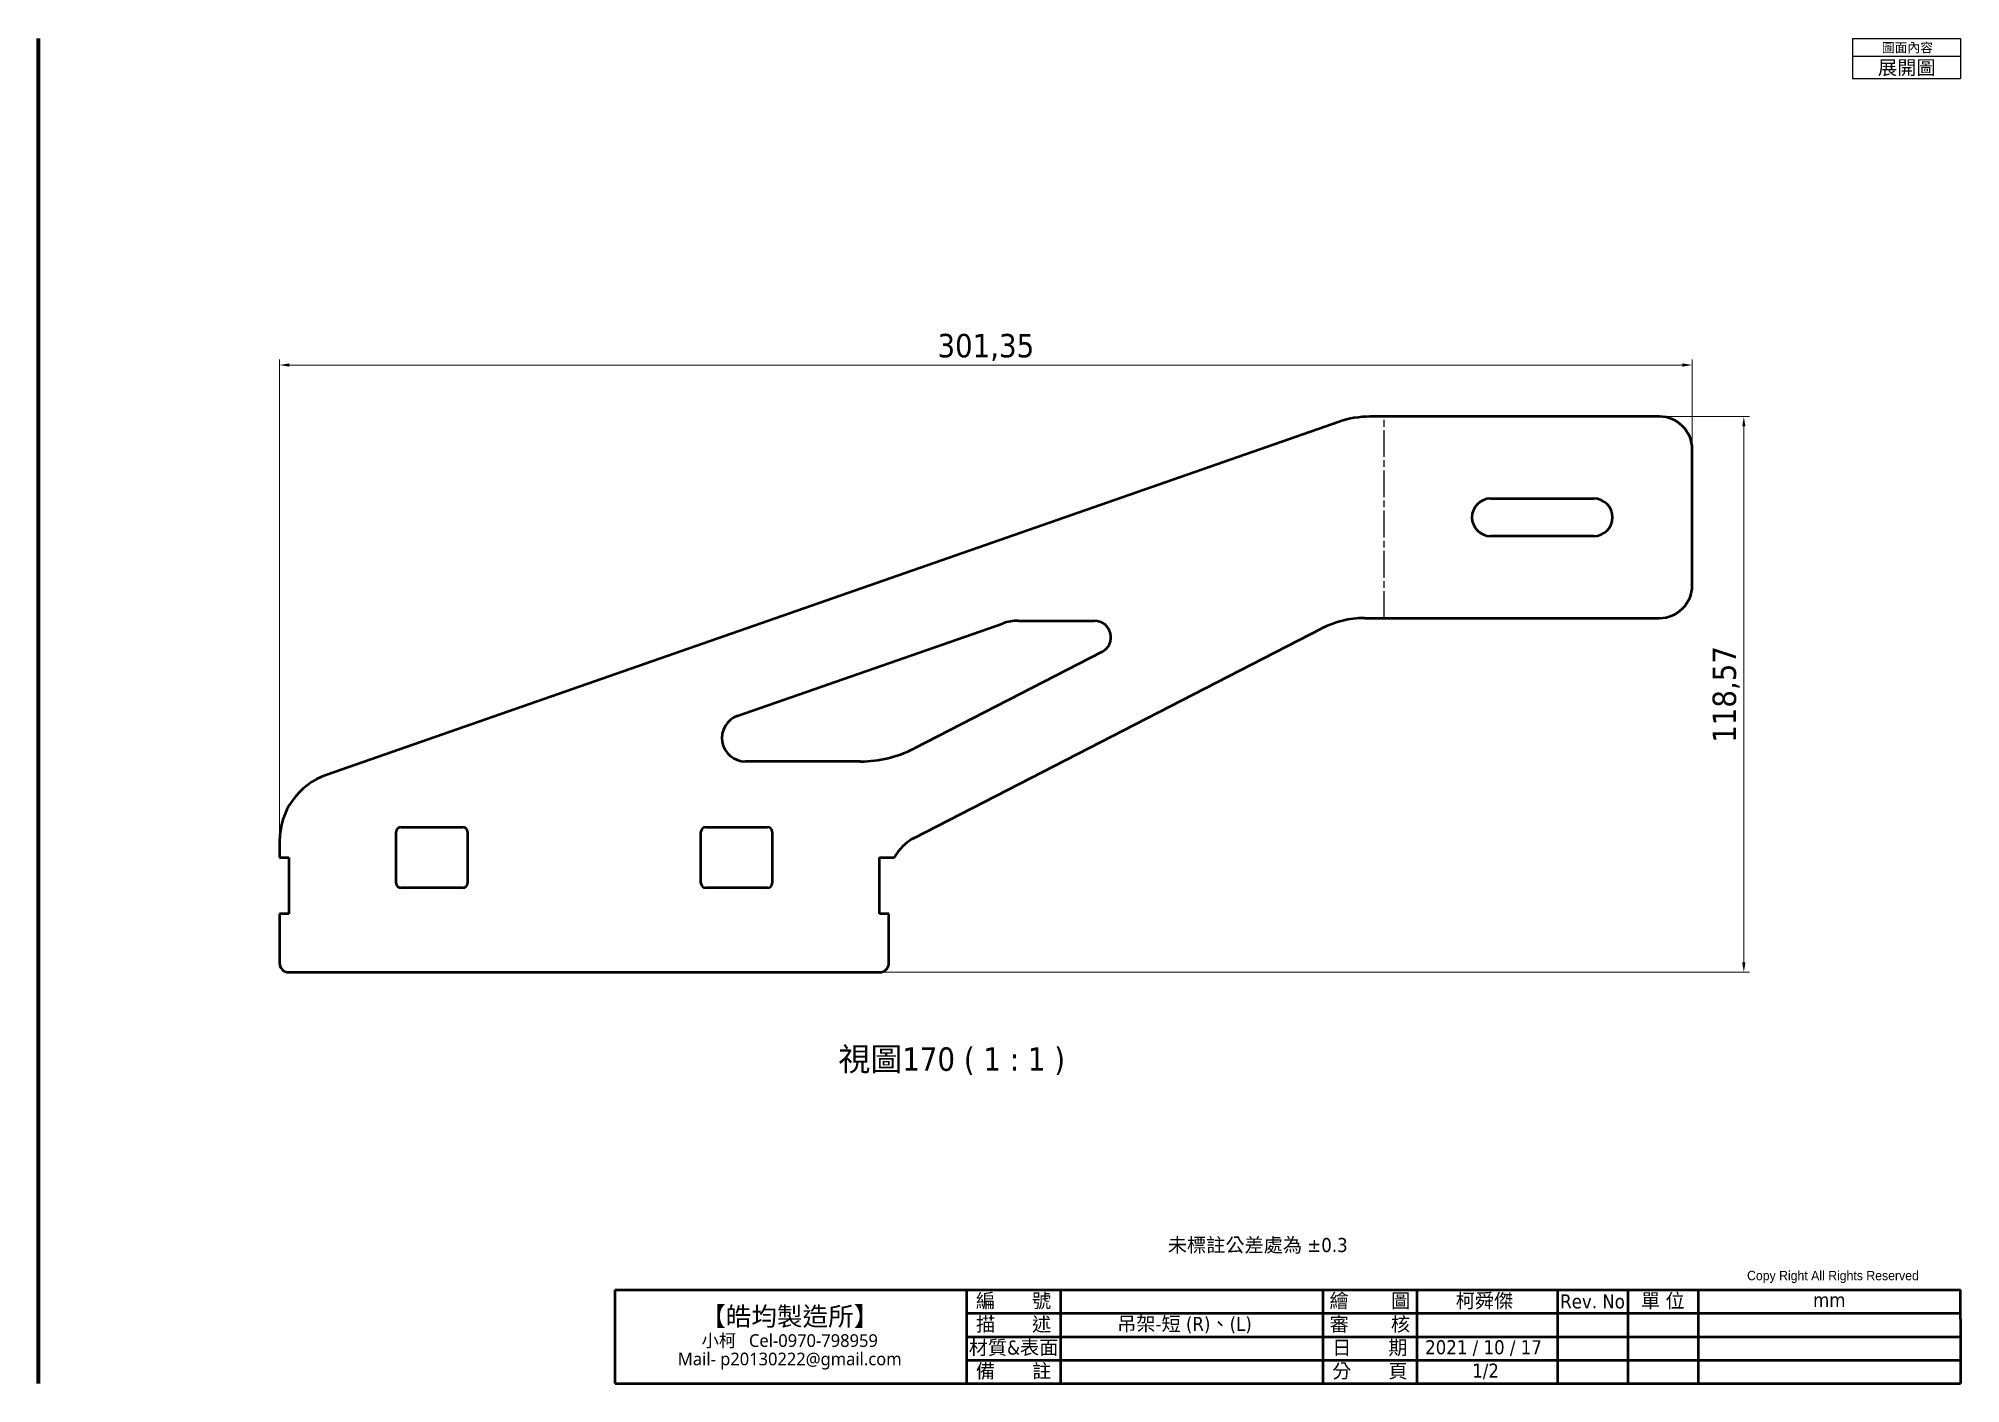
# Model space of a CAD drawing. Header units: millimetres. Extents: x 5 to 415, y 5 to 292.
import ezdxf
from ezdxf.enums import TextEntityAlignment as Align

# ---------------------------------------------------------------- set-up
doc = ezdxf.new("R2010")
doc.units = ezdxf.units.MM
doc.linetypes.add('CHAIN', pattern=[0.3543, 0.2362, -0.0295, 0.0591, -0.0295])
for name, color, linetype, lineweight in [('可見 (ISO)', 7, 'Continuous', 50), ('圖框 (ISO)', 7, 'Continuous', 70), ('折彎中心線 (ISO)', 7, 'CHAIN', 25), ('標註 (ISO)', 12, 'Continuous', 18), ('標題 (ISO)', 7, 'Continuous', 50), ('符號 (ISO)', 7, 'Continuous', 25)]:
    doc.layers.add(name, color=color, linetype=linetype, lineweight=lineweight)
doc.styles.add('@2.0標示文字 (ISO)', font='tahoma_0.ttf')
doc.styles.add('@3.0標示文字 (ISO)', font='tahoma_0.ttf')
doc.styles.add('標示文字 (ISO)', font='tahoma_0.ttf')
doc.styles.add('註記文字 (ISO)', font='tahoma_0.ttf')
doc.dimstyles.new('預設 (ISO)', dxfattribs={"dimtxt": 5, "dimasz": 2.1, "dimexe": 1.2, "dimexo": 0.5, "dimgap": 0.3, "dimtad": 1, "dimrnd": 1e-08, "dimtxsty": '標示文字 (ISO)', "dimcen": 0.09, "dimdle": 3, "dimclrd": 256, "dimclre": 256, "dimclrt": 256, "dimazin": 2, "dimtfac": 1, "dimtmove": 0, "dimatfit": 3, "dimfxl": 0, "dimtolj": 1, "dimtzin": 0, "dimlwd": -1, "dimlwe": -1, "dimarcsym": 0})

# ---------------------------------------------------------------- blocks, each defined once
blk = doc.blocks.new('圖框 預設圖框')
at = {"layer": '圖框 (ISO)', "flags": 128}
blk.add_lwpolyline([(5, 5), (5, 292)], dxfattribs=at)
blk = doc.blocks.new('標題欄框 KSJ-單位mm')
at = {"layer": '標題 (ISO)'}
for p, q in [((41.84, 139.37), (328.84, 139.37)), ((41.84, 130.09), (41.84, 139.37)), ((116.84, 139.37), (116.84, 119.37)), ((136.84, 139.37), (136.84, 119.37)), ((136.84, 139.37), (136.84, 119.37)), ((192.84, 139.37), (192.84, 119.37)), ((212.84, 139.37), (212.84, 119.37)), ((212.84, 139.37), (212.84, 119.37)), ((242.84, 139.37), (242.84, 119.37)), ((257.84, 139.37), (257.84, 119.37)), ((272.84, 139.37), (272.84, 119.37)), ((328.84, 133.09), (328.84, 139.37)), ((116.84, 134.37), (192.84, 134.37)), ((192.84, 134.37), (212.84, 134.37)), ((212.84, 134.37), (242.84, 134.37)), ((242.84, 134.37), (328.84, 134.37)), ((328.84, 133.09), (328.84, 119.37)), ((41.84, 119.37), (41.84, 130.09)), ((116.84, 129.37), (192.84, 129.37)), ((192.84, 129.37), (242.84, 129.37)), ((242.84, 129.37), (328.84, 129.37)), ((116.84, 124.37), (192.84, 124.37)), ((192.84, 124.37), (242.84, 124.37)), ((242.84, 124.37), (328.84, 124.37)), ((41.84, 119.37), (328.84, 119.37)), ((242.84, 119.37), (328.84, 119.37))]:
    blk.add_line(p, q, dxfattribs=at)
at = {"layer": '標題 (ISO)', "insert": (283.3, 143.41), "char_height": 2, "attachment_point": 1, "style": '註記文字 (ISO)'}
blk.add_mtext('\\f新細明體|b0|i0;\\H2.0000;Copy Right All Rights Reserved', dxfattribs=at)
at = {"layer": '標題 (ISO)', "insert": (79.1, 129.03), "char_height": 3, "width": 74.2489, "attachment_point": 5, "line_spacing_factor": 0.871881, "style": '註記文字 (ISO)'}
blk.add_mtext('{\\fMicrosoft JhengHei|b1|i0|c136|p34;\\H1.33333x;【皓均製造所】\\P\\fMicrosoft JhengHei|b0|i0|c136|p34;\\H0.675x;小柯   \\fMicrosoft JhengHei|b0|i0|c0|p34;Cel-\\f@Microsoft JhengHei|b0|i0|c0|p34;0970-798959\\H1.40979x; \\H0.70932x;\\P\\fMicrosoft JhengHei|b0|i0|c0|p34;Mail- \\f@Microsoft JhengHei|b0|i0|c0|p34;p20130222@gmail.com\\H1.08693x; }', dxfattribs=at)
at = {"layer": '標題 (ISO)', "char_height": 3, "attachment_point": 5, "style": '註記文字 (ISO)'}
for s, insert, width in [('編       號', (126.84, 136.87), 20), ('繪        圖        ', (202.84, 136.87), 20), ('Rev. No', (250.34, 136.87), 15), ('單 位 ', (265.34, 136.87), 15), ('mm', (300.84, 137.21), 56), ('描       述', (126.84, 131.87), 20), ('審        核', (202.84, 131.87), 20), ('材質&表面', (126.84, 126.87), 20), ('日       期', (202.84, 126.87), 20), ('備       註', (126.84, 121.87), 20), ('分       頁', (202.84, 121.87), 20)]:
    blk.add_mtext(s, dxfattribs=dict(at, insert=insert, width=width))
at = {"layer": '標題 (ISO)', "style": '註記文字 (ISO)'}
for tag, p in [('請輸入編號', (164.84, 136.87)), ('請輸入審核人員', (227.84, 131.87)), ('(變更序號)輸入1', (250.34, 131.87)), ('變更的日期1', (265.34, 131.87)), ('設計變更的內容1', (300.84, 131.87)), ('請輸入材質&表面處理', (164.84, 126.87)), ('(變更序號)輸入2', (250.34, 126.87)), ('變更的日期2', (265.34, 126.87)), ('設計變更的內容2', (300.84, 126.87)), ('請輸入備註', (164.84, 121.87)), ('(變更序號)輸入3', (250.34, 121.87)), ('變更的日期3', (265.34, 121.87)), ('設計變更的內容3', (300.84, 121.87))]:
    blk.add_attdef(tag, text='', height=3, dxfattribs=at).set_placement(p, align=Align.MIDDLE_CENTER)
for tag, p in [('請輸入繪圖人員_001', (221.16, 135.53)), ('請輸入描述_001', (148.94, 130.6)), ('請輸入日期_001', (214.64, 125.62)), ('請輸入分頁_001', (224.67, 120.62))]:
    blk.add_attdef(tag, p, '', height=3, dxfattribs=at)
blk = doc.blocks.new('表格2')
at = {"layer": '符號 (ISO)'}
for p, q in [((391.95, 292), (415, 292)), ((391.95, 292), (391.95, 288.22)), ((415, 292), (415, 288.22)), ((391.95, 288.22), (415, 288.22)), ((391.95, 288.22), (391.95, 283.44)), ((415, 288.22), (415, 283.44)), ((391.95, 283.44), (415, 283.44))]:
    blk.add_line(p, q, dxfattribs=at)
at = {"layer": '符號 (ISO)', "attachment_point": 7}
for s, insert, char_height, style in [('圖面內容', (398.21, 288.83), 2, '@2.0標示文字 (ISO)'), ('展開圖', (397.38, 283.95), 3, '@3.0標示文字 (ISO)')]:
    blk.add_mtext(s, dxfattribs=dict(at, insert=insert, char_height=char_height, style=style))
blk = doc.blocks.new('*D11')
at = {"layer": 'Defpoints', "color": 0}
for p in [(357.77, 222.32), (357.77, 204.32), (56.42, 120.75)]:
    blk.add_point(p, dxfattribs=at)
at = {"layer": '標註 (ISO)'}
for p, q in [((56.42, 121.25), (56.42, 223.52)), ((58.52, 222.32), (355.67, 222.32)), ((357.77, 204.82), (357.77, 223.52))]:
    blk.add_line(p, q, dxfattribs=at)
for points in [[(58.52, 222.67), (58.52, 221.97), (56.42, 222.32)], [(355.67, 222.67), (355.67, 221.97), (357.77, 222.32)]]:
    blk.add_solid(points, dxfattribs=at)
at = {"layer": '標註 (ISO)', "insert": (207.09, 228.96), "char_height": 5, "attachment_point": 2, "style": '標示文字 (ISO)'}
blk.add_mtext('\\A1;301,35', dxfattribs=at)
blk = doc.blocks.new('*D12')
at = {"layer": 'Defpoints', "color": 0}
for p in [(350.77, 211.32), (184.42, 92.75), (368.77, 92.75)]:
    blk.add_point(p, dxfattribs=at)
at = {"layer": '標註 (ISO)'}
for p, q in [((351.27, 211.32), (369.97, 211.32)), ((368.77, 209.22), (368.77, 94.85)), ((184.92, 92.75), (369.97, 92.75))]:
    blk.add_line(p, q, dxfattribs=at)
for points in [[(368.42, 209.22), (369.12, 209.22), (368.77, 211.32)], [(368.42, 94.85), (369.12, 94.85), (368.77, 92.75)]]:
    blk.add_solid(points, dxfattribs=at)
at = {"layer": '標註 (ISO)', "insert": (362.11, 152.03), "char_height": 5, "attachment_point": 2, "rotation": 90, "style": '標示文字 (ISO)'}
blk.add_mtext('\\A1;118,57', dxfattribs=at)

msp = doc.modelspace()

# ---------------------------------------------------------------- linework, layer by layer
at = {"layer": '可見 (ISO)'}
for p, q in [((282.42, 210.2), (66.483, 134.909)), ((350.769, 211.315), (289.005, 211.315)), ((357.769, 175.315), (357.769, 204.315)), ((314.769, 193.815), (336.769, 193.815)), ((336.769, 185.815), (314.769, 185.815)), ((287.841, 168.315), (350.769, 168.315)), ((154.134, 147.467), (210.695, 167.188)), ((191.847, 121.425), (278.692, 166.1)), ((213.987, 167.745), (230.272, 167.745)), ((231.873, 161.133), (191.792, 140.514)), ((180.356, 137.745), (155.78, 137.745)), ((82.321, 123.745), (95.521, 123.745)), ((147.321, 123.745), (160.521, 123.745)), ((56.421, 120.745), (56.421, 117.245)), ((81.321, 111.745), (81.321, 122.745)), ((96.521, 122.745), (96.521, 111.745)), ((146.321, 111.745), (146.321, 122.745)), ((161.521, 122.745), (161.521, 111.745)), ((56.421, 117.245), (58.421, 117.245)), ((58.421, 117.245), (58.421, 105.245)), ((184.421, 105.245), (184.421, 117.245)), ((184.421, 117.245), (187.601, 117.245)), ((95.521, 110.745), (82.321, 110.745)), ((160.521, 110.745), (147.321, 110.745)), ((58.421, 105.245), (56.421, 105.245)), ((56.421, 105.245), (56.421, 94.745)), ((186.421, 105.245), (184.421, 105.245)), ((186.421, 94.745), (186.421, 105.245)), ((58.421, 92.745), (184.421, 92.745))]:
    msp.add_line(p, q, dxfattribs=at)
for centre, radius, start, end in [((289.005, 191.315), 20, 90, 109.22214), ((350.769, 204.315), 7, 0, 90), ((314.769, 189.815), 4, 90, 270), ((336.769, 189.815), 4, 270, 90), ((350.769, 175.315), 7, 270, 0), ((287.841, 148.315), 20, 90, 117.22214), ((213.987, 157.745), 10, 90, 109.22214), ((230.272, 164.245), 3.5, 297.22214, 90), ((155.78, 142.745), 5, 109.22214, 270), ((180.356, 162.745), 25, 270, 297.22214), ((71.421, 120.745), 15, 109.22214, 180), ((82.321, 122.745), 1, 90, 180), ((95.521, 122.745), 1, 0, 90), ((147.321, 122.745), 1, 90, 180), ((160.521, 122.745), 1, 0, 90), ((196.421, 112.533), 10, 117.22214, 151.88442), ((82.321, 111.745), 1, 180, 270), ((95.521, 111.745), 1, 270, 0), ((147.321, 111.745), 1, 180, 270), ((160.521, 111.745), 1, 270, 0), ((58.421, 94.745), 2, 180, 270), ((184.421, 94.745), 2, 270, 0)]:
    msp.add_arc(centre, radius, start, end, dxfattribs=at)
at = {"layer": '折彎中心線 (ISO)', "ltscale": 24.273214}
msp.add_line((292.042, 168.315), (292.042, 211.315), dxfattribs=at)

# ---------------------------------------------------------------- block references
for name in ['圖框 預設圖框', '表格2']:
    msp.add_blockref(name, (0, 0))
msp.add_blockref('標題欄框 KSJ-單位mm', (86.156, -114.365)).add_auto_attribs({'請輸入描述_001': '吊架-短 (R)、(L)', '請輸入繪圖人員_001': '柯舜傑', '請輸入日期_001': '2021 / 10 / 17', '請輸入分頁_001': '1/2'})

# ---------------------------------------------------------------- texts
at = {"layer": '符號 (ISO)', "insert": (175.62, 70.825), "char_height": 5, "attachment_point": 7, "style": '標示文字 (ISO)'}
msp.add_mtext('視圖170 ( 1 : 1 )', dxfattribs=at)
at = {"layer": '符號 (ISO)', "insert": (245.898, 36.063), "char_height": 3, "width": 55.80779, "attachment_point": 1, "style": '註記文字 (ISO)'}
msp.add_mtext('未標註公差處為 ±0.3', dxfattribs=at)

# ---------------------------------------------------------------- dimensions: what is measured, and where the dimension line sits
at = {"layer": '標註 (ISO)'}
for base, p1, p2, angle, picture, middle in [((357.769, 222.315), (56.421, 120.745), (357.769, 204.315), 180, '*D11', (207.095, 222.315)), ((368.769, 92.745), (350.769, 211.315), (184.421, 92.745), 90, '*D12', (368.769, 152.03))]:
    dim = msp.add_linear_dim(base=base, p1=p1, p2=p2, angle=angle, dimstyle='預設 (ISO)', override={"dimgap": 0.3, "dimdec": 2, "dimtol": 0, "dimlim": 0, "dimtp": 0, "dimtm": 0, "dimtdec": 2, "dimtofl": 0, "dimatfit": 1}, dxfattribs=at)
    dim.commit()
    dim.dimension.update_dxf_attribs({"geometry": picture, "text_midpoint": middle, "dimtype": 160})

doc.saveas('drawing.dxf')
